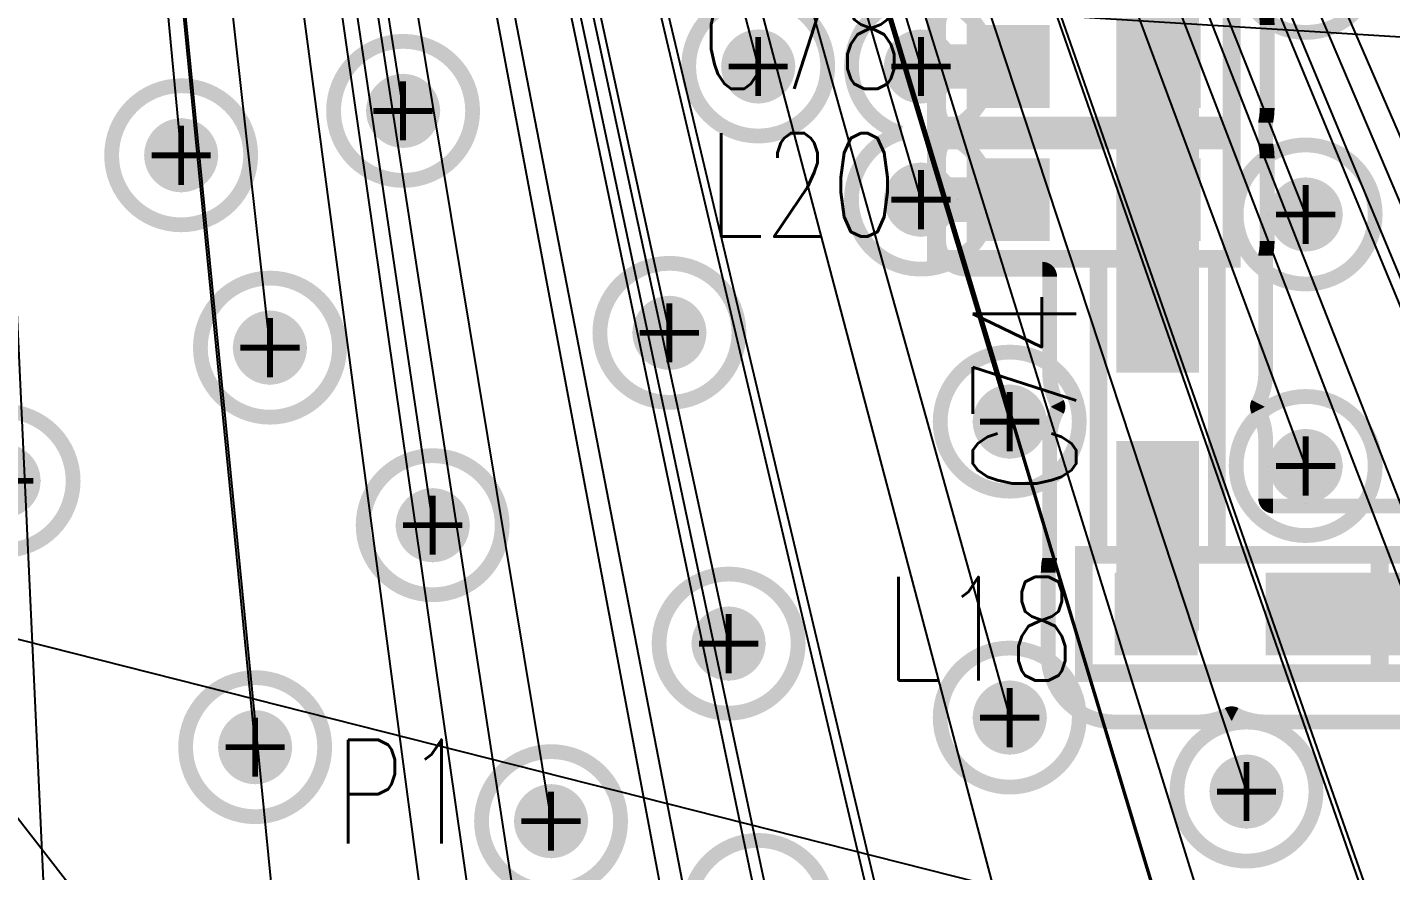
# Model space of a CAD drawing. Extents: x -1.33 to 3.2, y -3.63 to 2.02.
# Drawn here: x 0.343 to 0.8037, y 0.1882 to 0.4732 of the extents above; entities that cross this region are included whole.
import ezdxf
from ezdxf.enums import TextEntityAlignment as Align

# ---------------------------------------------------------------- set-up
doc = ezdxf.new("R2010")
doc.units = 0
for name, pattern in [('SIG_0', [2, 1, 1]), ('SIG_29', [2, 1, 1]), ('SIG_30', [2, 1, 1]), ('SIG_5', [2, 1, 1]), ('SIG_52', [2, 1, 1])]:
    doc.linetypes.add(name, pattern=pattern)
for name, color, linetype in [('DRIL_PLTE_THRU_01', 16, 'CONTINUOUS'), ('DRIL_PLTE_THRU_02', 106, 'CONTINUOUS'), ('DRIL_PLTE_THRU_03', 255, 'CONTINUOUS'), ('DRIL_PLTE_THRU_04', 176, 'CONTINUOUS'), ('DRIL_SYMBOL', 254, 'CONTINUOUS'), ('LINK_00', 254, 'CONTINUOUS'), ('PADS_BOT', 5, 'CONTINUOUS'), ('PADS_INNER', 1, 'CONTINUOUS'), ('PADS_TOP', 1, 'CONTINUOUS'), ('PART_NAME_123', 255, 'CONTINUOUS'), ('PART_TOP_2DLINE_123', 255, 'CONTINUOUS'), ('POUR_VIATHERM_01', 1, 'CONTINUOUS'), ('POUR_VIATHERM_02', 112, 'CONTINUOUS'), ('POUR_VIATHERM_04', 5, 'CONTINUOUS'), ('POUR_VOID_01', 1, 'CONTINUOUS'), ('POUR_VOID_03', 222, 'CONTINUOUS'), ('TRACE_01', 1, 'CONTINUOUS'), ('VIAPTS', 34, 'CONTINUOUS')]:
    doc.layers.add(name, color=color, linetype=linetype)
doc.styles.add('W0$005', font='simplex', dxfattribs={"width": 0.75})

# ---------------------------------------------------------------- blocks, each defined once
blk = doc.blocks.new('POUR_VOID_729')
at = {"layer": 'POUR_VOID_01', "const_width": 0.005}
for points in [[(-16.1295, -17.6615), (-16.1645, -17.6615), (-16.1785, -17.6615, -0.12007), (-16.18885, -17.65898, 0.243655), (-16.19115, -17.65898, -0.12007), (-16.2015, -17.6615), (-16.2295, -17.6615, -0.414214), (-16.252, -17.639), (-16.252, -17.611, -0.050126), (-16.25155, -17.60652, 0.050124), (-16.2515, -17.60603), (-16.2515, -17.5945), (-16.2515, -17.5665, -0.12007), (-16.24898, -17.55615, 0.243655), (-16.24898, -17.55385, -0.12007), (-16.2515, -17.5435), (-16.2515, -17.5295), (-16.2515, -17.511, 0.414214), (-16.254, -17.5085), (-16.2795, -17.5085, -0.414214), (-16.289, -17.499), (-16.289, -17.471, -0.199359), (-16.28621, -17.46427, 0.415223), (-16.28621, -17.46073, -0.199359), (-16.289, -17.454), (-16.289, -17.426, -0.414214), (-16.2795, -17.4165)], [(-16.17845, -17.42152, -0.050126), (-16.178, -17.426), (-16.178, -17.454, -0.050126), (-16.17845, -17.45848, 0.050124), (-16.1785, -17.45897), (-16.1785, -17.46603, 0.050124), (-16.17845, -17.46652, -0.050126), (-16.178, -17.471), (-16.178, -17.499, -0.050126), (-16.17845, -17.50348, 0.050124), (-16.1785, -17.50397), (-16.1785, -17.5155), (-16.1785, -17.5295), (-16.1785, -17.5435, -0.12007), (-16.18102, -17.55385, 0.243655), (-16.18102, -17.55615, -0.12007), (-16.1785, -17.5665), (-16.1785, -17.5805), (-16.1785, -17.586, 0.414214), (-16.176, -17.5885), (-16.1505, -17.5885), (-16.1155, -17.5885)]]:
    blk.add_lwpolyline(points, format="xyb", dxfattribs=at)
blk = doc.blocks.new('POUR_OUTLINE_677')
blk.add_blockref('POUR_VOID_729', (0, 0))
blk = doc.blocks.new('POUR_VIATHERM_797')
at = {"layer": 'POUR_VIATHERM_01'}
for points in [[(-16.515, -17.5225), (-16.515, -17.5225)], [(-16.5275, -17.535), (-16.5275, -17.535)], [(-16.5025, -17.535), (-16.5025, -17.535)], [(-16.515, -17.5475), (-16.515, -17.5475)]]:
    blk.add_lwpolyline(points, dxfattribs=at)
blk = doc.blocks.new('POUR_VIATHERM_873')
at = {"layer": 'POUR_VIATHERM_01'}
for points in [[(-16.545, -17.4575), (-16.545, -17.4575)], [(-16.5575, -17.47), (-16.5575, -17.47)], [(-16.5325, -17.47), (-16.5325, -17.47)], [(-16.545, -17.4825), (-16.545, -17.4825)]]:
    blk.add_lwpolyline(points, dxfattribs=at)
blk = doc.blocks.new('POUR_VIATHERM_876')
at = {"layer": 'POUR_VIATHERM_01'}
for points in [[(-16.35, -17.4275), (-16.35, -17.4275)], [(-16.3625, -17.44), (-16.3625, -17.44)], [(-16.3375, -17.44), (-16.3375, -17.44)], [(-16.35, -17.4525), (-16.35, -17.4525)]]:
    blk.add_lwpolyline(points, dxfattribs=at)
blk = doc.blocks.new('POUR_VIATHERM_1128')
at = {"layer": 'POUR_VIATHERM_01'}
for points in [[(-16.185, -17.6725), (-16.185, -17.6725)], [(-16.1975, -17.685), (-16.1975, -17.685)], [(-16.1725, -17.685), (-16.1725, -17.685)], [(-16.185, -17.6975), (-16.185, -17.6975)]]:
    blk.add_lwpolyline(points, dxfattribs=at)
blk = doc.blocks.new('POUR_VIATHERM_1129')
at = {"layer": 'POUR_VIATHERM_01'}
for points in [[(-16.265, -17.6475), (-16.265, -17.6475)], [(-16.2775, -17.66), (-16.2775, -17.66)], [(-16.2525, -17.66), (-16.2525, -17.66)], [(-16.265, -17.6725), (-16.265, -17.6725)]]:
    blk.add_lwpolyline(points, dxfattribs=at)
blk = doc.blocks.new('POUR_VIATHERM_1133')
at = {"layer": 'POUR_VIATHERM_01'}
for points in [[(-16.36, -17.6225), (-16.36, -17.6225)], [(-16.3725, -17.635), (-16.3725, -17.635)], [(-16.3475, -17.635), (-16.3475, -17.635)], [(-16.36, -17.6475), (-16.36, -17.6475)]]:
    blk.add_lwpolyline(points, dxfattribs=at)
blk = doc.blocks.new('POUR_VIATHERM_1135')
at = {"layer": 'POUR_VIATHERM_01'}
for points in [[(-16.42, -17.6825), (-16.42, -17.6825)], [(-16.4325, -17.695), (-16.4325, -17.695)], [(-16.4075, -17.695), (-16.4075, -17.695)], [(-16.42, -17.7075), (-16.42, -17.7075)]]:
    blk.add_lwpolyline(points, dxfattribs=at)
blk = doc.blocks.new('POUR_VIATHERM_1136')
at = {"layer": 'POUR_VIATHERM_01'}
for points in [[(-16.46, -17.5825), (-16.46, -17.5825)], [(-16.4725, -17.595), (-16.4725, -17.595)], [(-16.4475, -17.595), (-16.4475, -17.595)], [(-16.46, -17.6075), (-16.46, -17.6075)]]:
    blk.add_lwpolyline(points, dxfattribs=at)
blk = doc.blocks.new('POUR_VIATHERM_1137')
at = {"layer": 'POUR_VIATHERM_01'}
for points in [[(-16.52, -17.6575), (-16.52, -17.6575)], [(-16.5325, -17.67), (-16.5325, -17.67)], [(-16.5075, -17.67), (-16.5075, -17.67)], [(-16.52, -17.6825), (-16.52, -17.6825)]]:
    blk.add_lwpolyline(points, dxfattribs=at)
blk = doc.blocks.new('POUR_VIATHERM_1235')
at = {"layer": 'POUR_VIATHERM_01'}
for points in [[(-16.605, -17.5675), (-16.605, -17.5675)], [(-16.6175, -17.58), (-16.6175, -17.58)], [(-16.5925, -17.58), (-16.5925, -17.58)], [(-16.605, -17.5925), (-16.605, -17.5925)]]:
    blk.add_lwpolyline(points, dxfattribs=at)
blk = doc.blocks.new('POUR_VIATHERM_1254')
at = {"layer": 'POUR_VIATHERM_01'}
for points in [[(-16.295, -17.4725), (-16.295, -17.4725)], [(-16.3075, -17.485), (-16.3075, -17.485)], [(-16.295, -17.4975), (-16.295, -17.4975)]]:
    blk.add_lwpolyline(points, dxfattribs=at)
blk = doc.blocks.new('POUR_VIATHERM_1259')
at = {"layer": 'POUR_VIATHERM_01'}
for points in [[(-16.295, -17.4275), (-16.295, -17.4275)], [(-16.3075, -17.44), (-16.3075, -17.44)], [(-16.295, -17.4525), (-16.295, -17.4525)]]:
    blk.add_lwpolyline(points, dxfattribs=at)
blk = doc.blocks.new('POUR_VIATHERM_1280')
at = {"layer": 'POUR_VIATHERM_01'}
for points in [[(-16.165, -17.5625), (-16.165, -17.5625)], [(-16.1775, -17.575), (-16.1775, -17.575)], [(-16.1525, -17.575), (-16.1525, -17.575)], [(-16.165, -17.5875), (-16.165, -17.5875)]]:
    blk.add_lwpolyline(points, dxfattribs=at)
blk = doc.blocks.new('POUR_VIATHERM_1281')
at = {"layer": 'POUR_VIATHERM_01'}
for points in [[(-16.165, -17.4775), (-16.165, -17.4775)], [(-16.1775, -17.49), (-16.1775, -17.49)], [(-16.1525, -17.49), (-16.1525, -17.49)], [(-16.165, -17.5025), (-16.165, -17.5025)]]:
    blk.add_lwpolyline(points, dxfattribs=at)
blk = doc.blocks.new('POUR_VIATHERM_1282')
at = {"layer": 'POUR_VIATHERM_01'}
for points in [[(-16.38, -17.5175), (-16.38, -17.5175)], [(-16.3925, -17.53), (-16.3925, -17.53)], [(-16.3675, -17.53), (-16.3675, -17.53)], [(-16.38, -17.5425), (-16.38, -17.5425)]]:
    blk.add_lwpolyline(points, dxfattribs=at)
blk = doc.blocks.new('POUR_VIATHERM_1283')
at = {"layer": 'POUR_VIATHERM_01'}
for points in [[(-16.265, -17.5475), (-16.265, -17.5475)], [(-16.2775, -17.56), (-16.2775, -17.56)], [(-16.2525, -17.56), (-16.2525, -17.56)], [(-16.265, -17.5725), (-16.265, -17.5725)]]:
    blk.add_lwpolyline(points, dxfattribs=at)
blk = doc.blocks.new('POUR_VIATHERM_1319')
at = {"layer": 'POUR_VIATHERM_01'}
for points in [[(-16.47, -17.4425), (-16.47, -17.4425)], [(-16.4825, -17.455), (-16.4825, -17.455)], [(-16.4575, -17.455), (-16.4575, -17.455)], [(-16.47, -17.4675), (-16.47, -17.4675)]]:
    blk.add_lwpolyline(points, dxfattribs=at)
blk = doc.blocks.new('POUR_HEADER_0')
for name in ['POUR_OUTLINE_677', 'POUR_VIATHERM_876', 'POUR_VIATHERM_1259', 'POUR_VIATHERM_1319', 'POUR_VIATHERM_873', 'POUR_VIATHERM_1254', 'POUR_VIATHERM_1281', 'POUR_VIATHERM_1282', 'POUR_VIATHERM_797', 'POUR_VIATHERM_1283', 'POUR_VIATHERM_1280', 'POUR_VIATHERM_1235', 'POUR_VIATHERM_1136', 'POUR_VIATHERM_1133', 'POUR_VIATHERM_1129', 'POUR_VIATHERM_1137', 'POUR_VIATHERM_1128', 'POUR_VIATHERM_1135']:
    blk.add_blockref(name, (18, 18))
blk = doc.blocks.new('POUR_VIATHERM_126')
at = {"layer": 'POUR_VIATHERM_04'}
for points in [[(-16.515, -17.5225), (-16.515, -17.5225)], [(-16.5275, -17.535), (-16.5275, -17.535)], [(-16.5025, -17.535), (-16.5025, -17.535)], [(-16.515, -17.5475), (-16.515, -17.5475)]]:
    blk.add_lwpolyline(points, dxfattribs=at)
blk = doc.blocks.new('POUR_VIATHERM_188')
at = {"layer": 'POUR_VIATHERM_04'}
for points in [[(-16.545, -17.4575), (-16.545, -17.4575)], [(-16.5575, -17.47), (-16.5575, -17.47)], [(-16.5325, -17.47), (-16.5325, -17.47)], [(-16.545, -17.4825), (-16.545, -17.4825)]]:
    blk.add_lwpolyline(points, dxfattribs=at)
blk = doc.blocks.new('POUR_VIATHERM_191')
at = {"layer": 'POUR_VIATHERM_04'}
for points in [[(-16.35, -17.4275), (-16.35, -17.4275)], [(-16.3625, -17.44), (-16.3625, -17.44)], [(-16.3375, -17.44), (-16.3375, -17.44)], [(-16.35, -17.4525), (-16.35, -17.4525)]]:
    blk.add_lwpolyline(points, dxfattribs=at)
blk = doc.blocks.new('POUR_VIATHERM_416')
at = {"layer": 'POUR_VIATHERM_04'}
for points in [[(-16.185, -17.6725), (-16.185, -17.6725)], [(-16.1975, -17.685), (-16.1975, -17.685)], [(-16.1725, -17.685), (-16.1725, -17.685)], [(-16.185, -17.6975), (-16.185, -17.6975)]]:
    blk.add_lwpolyline(points, dxfattribs=at)
blk = doc.blocks.new('POUR_VIATHERM_417')
at = {"layer": 'POUR_VIATHERM_04'}
for points in [[(-16.265, -17.6475), (-16.265, -17.6475)], [(-16.2775, -17.66), (-16.2775, -17.66)], [(-16.2525, -17.66), (-16.2525, -17.66)], [(-16.265, -17.6725), (-16.265, -17.6725)]]:
    blk.add_lwpolyline(points, dxfattribs=at)
blk = doc.blocks.new('POUR_VIATHERM_421')
at = {"layer": 'POUR_VIATHERM_04'}
for points in [[(-16.36, -17.6225), (-16.36, -17.6225)], [(-16.3725, -17.635), (-16.3725, -17.635)], [(-16.3475, -17.635), (-16.3475, -17.635)], [(-16.36, -17.6475), (-16.36, -17.6475)]]:
    blk.add_lwpolyline(points, dxfattribs=at)
blk = doc.blocks.new('POUR_VIATHERM_423')
at = {"layer": 'POUR_VIATHERM_04'}
for points in [[(-16.42, -17.6825), (-16.42, -17.6825)], [(-16.4325, -17.695), (-16.4325, -17.695)], [(-16.4075, -17.695), (-16.4075, -17.695)], [(-16.42, -17.7075), (-16.42, -17.7075)]]:
    blk.add_lwpolyline(points, dxfattribs=at)
blk = doc.blocks.new('POUR_VIATHERM_424')
at = {"layer": 'POUR_VIATHERM_04'}
for points in [[(-16.46, -17.5825), (-16.46, -17.5825)], [(-16.4725, -17.595), (-16.4725, -17.595)], [(-16.4475, -17.595), (-16.4475, -17.595)], [(-16.46, -17.6075), (-16.46, -17.6075)]]:
    blk.add_lwpolyline(points, dxfattribs=at)
blk = doc.blocks.new('POUR_VIATHERM_425')
at = {"layer": 'POUR_VIATHERM_04'}
for points in [[(-16.52, -17.6575), (-16.52, -17.6575)], [(-16.5325, -17.67), (-16.5325, -17.67)], [(-16.5075, -17.67), (-16.5075, -17.67)], [(-16.52, -17.6825), (-16.52, -17.6825)]]:
    blk.add_lwpolyline(points, dxfattribs=at)
blk = doc.blocks.new('POUR_VIATHERM_523')
at = {"layer": 'POUR_VIATHERM_04'}
for points in [[(-16.605, -17.5675), (-16.605, -17.5675)], [(-16.6175, -17.58), (-16.6175, -17.58)], [(-16.5925, -17.58), (-16.5925, -17.58)], [(-16.605, -17.5925), (-16.605, -17.5925)]]:
    blk.add_lwpolyline(points, dxfattribs=at)
blk = doc.blocks.new('POUR_VIATHERM_541')
at = {"layer": 'POUR_VIATHERM_04'}
for points in [[(-16.295, -17.4725), (-16.295, -17.4725)], [(-16.3075, -17.485), (-16.3075, -17.485)], [(-16.2825, -17.485), (-16.2825, -17.485)], [(-16.295, -17.4975), (-16.295, -17.4975)]]:
    blk.add_lwpolyline(points, dxfattribs=at)
blk = doc.blocks.new('POUR_VIATHERM_546')
at = {"layer": 'POUR_VIATHERM_04'}
for points in [[(-16.295, -17.4275), (-16.295, -17.4275)], [(-16.3075, -17.44), (-16.3075, -17.44)], [(-16.2825, -17.44), (-16.2825, -17.44)], [(-16.295, -17.4525), (-16.295, -17.4525)]]:
    blk.add_lwpolyline(points, dxfattribs=at)
blk = doc.blocks.new('POUR_VIATHERM_567')
at = {"layer": 'POUR_VIATHERM_04'}
for points in [[(-16.165, -17.5625), (-16.165, -17.5625)], [(-16.1775, -17.575), (-16.1775, -17.575)], [(-16.1525, -17.575), (-16.1525, -17.575)], [(-16.165, -17.5875), (-16.165, -17.5875)]]:
    blk.add_lwpolyline(points, dxfattribs=at)
blk = doc.blocks.new('POUR_VIATHERM_568')
at = {"layer": 'POUR_VIATHERM_04'}
for points in [[(-16.165, -17.4775), (-16.165, -17.4775)], [(-16.1775, -17.49), (-16.1775, -17.49)], [(-16.1525, -17.49), (-16.1525, -17.49)], [(-16.165, -17.5025), (-16.165, -17.5025)]]:
    blk.add_lwpolyline(points, dxfattribs=at)
blk = doc.blocks.new('POUR_VIATHERM_569')
at = {"layer": 'POUR_VIATHERM_04'}
for points in [[(-16.38, -17.5175), (-16.38, -17.5175)], [(-16.3925, -17.53), (-16.3925, -17.53)], [(-16.3675, -17.53), (-16.3675, -17.53)], [(-16.38, -17.5425), (-16.38, -17.5425)]]:
    blk.add_lwpolyline(points, dxfattribs=at)
blk = doc.blocks.new('POUR_VIATHERM_570')
at = {"layer": 'POUR_VIATHERM_04'}
for points in [[(-16.265, -17.5475), (-16.265, -17.5475)], [(-16.2775, -17.56), (-16.2775, -17.56)], [(-16.2525, -17.56), (-16.2525, -17.56)], [(-16.265, -17.5725), (-16.265, -17.5725)]]:
    blk.add_lwpolyline(points, dxfattribs=at)
blk = doc.blocks.new('POUR_VIATHERM_606')
at = {"layer": 'POUR_VIATHERM_04'}
for points in [[(-16.47, -17.4425), (-16.47, -17.4425)], [(-16.4825, -17.455), (-16.4825, -17.455)], [(-16.4575, -17.455), (-16.4575, -17.455)], [(-16.47, -17.4675), (-16.47, -17.4675)]]:
    blk.add_lwpolyline(points, dxfattribs=at)
blk = doc.blocks.new('POUR_HEADER_1')
for name in ['POUR_VIATHERM_191', 'POUR_VIATHERM_546', 'POUR_VIATHERM_606', 'POUR_VIATHERM_188', 'POUR_VIATHERM_541', 'POUR_VIATHERM_568', 'POUR_VIATHERM_569', 'POUR_VIATHERM_126', 'POUR_VIATHERM_570', 'POUR_VIATHERM_567', 'POUR_VIATHERM_523', 'POUR_VIATHERM_424', 'POUR_VIATHERM_421', 'POUR_VIATHERM_417', 'POUR_VIATHERM_425', 'POUR_VIATHERM_416', 'POUR_VIATHERM_423']:
    blk.add_blockref(name, (18, 18))
blk = doc.blocks.new('POUR_VIATHERM_2063')
at = {"layer": 'POUR_VIATHERM_02'}
for points in [[(-16.515, -17.5225), (-16.515, -17.5225)], [(-16.5275, -17.535), (-16.5275, -17.535)], [(-16.5025, -17.535), (-16.5025, -17.535)], [(-16.515, -17.5475), (-16.515, -17.5475)]]:
    blk.add_lwpolyline(points, dxfattribs=at)
blk = doc.blocks.new('POUR_VIATHERM_2128')
at = {"layer": 'POUR_VIATHERM_02'}
for points in [[(-16.545, -17.4575), (-16.545, -17.4575)], [(-16.5575, -17.47), (-16.5575, -17.47)], [(-16.5325, -17.47), (-16.5325, -17.47)], [(-16.545, -17.4825), (-16.545, -17.4825)]]:
    blk.add_lwpolyline(points, dxfattribs=at)
blk = doc.blocks.new('POUR_VIATHERM_2131')
at = {"layer": 'POUR_VIATHERM_02'}
for points in [[(-16.35, -17.4275), (-16.35, -17.4275)], [(-16.3625, -17.44), (-16.3625, -17.44)], [(-16.3375, -17.44), (-16.3375, -17.44)], [(-16.35, -17.4525), (-16.35, -17.4525)]]:
    blk.add_lwpolyline(points, dxfattribs=at)
blk = doc.blocks.new('POUR_VIATHERM_2355')
at = {"layer": 'POUR_VIATHERM_02'}
for points in [[(-16.185, -17.6725), (-16.185, -17.6725)], [(-16.1975, -17.685), (-16.1975, -17.685)], [(-16.1725, -17.685), (-16.1725, -17.685)], [(-16.185, -17.6975), (-16.185, -17.6975)]]:
    blk.add_lwpolyline(points, dxfattribs=at)
blk = doc.blocks.new('POUR_VIATHERM_2356')
at = {"layer": 'POUR_VIATHERM_02'}
for points in [[(-16.265, -17.6475), (-16.265, -17.6475)], [(-16.2775, -17.66), (-16.2775, -17.66)], [(-16.2525, -17.66), (-16.2525, -17.66)], [(-16.265, -17.6725), (-16.265, -17.6725)]]:
    blk.add_lwpolyline(points, dxfattribs=at)
blk = doc.blocks.new('POUR_VIATHERM_2360')
at = {"layer": 'POUR_VIATHERM_02'}
for points in [[(-16.36, -17.6225), (-16.36, -17.6225)], [(-16.3725, -17.635), (-16.3725, -17.635)], [(-16.3475, -17.635), (-16.3475, -17.635)], [(-16.36, -17.6475), (-16.36, -17.6475)]]:
    blk.add_lwpolyline(points, dxfattribs=at)
blk = doc.blocks.new('POUR_VIATHERM_2362')
at = {"layer": 'POUR_VIATHERM_02'}
for points in [[(-16.42, -17.6825), (-16.42, -17.6825)], [(-16.4325, -17.695), (-16.4325, -17.695)], [(-16.4075, -17.695), (-16.4075, -17.695)], [(-16.42, -17.7075), (-16.42, -17.7075)]]:
    blk.add_lwpolyline(points, dxfattribs=at)
blk = doc.blocks.new('POUR_VIATHERM_2363')
at = {"layer": 'POUR_VIATHERM_02'}
for points in [[(-16.46, -17.5825), (-16.46, -17.5825)], [(-16.4725, -17.595), (-16.4725, -17.595)], [(-16.4475, -17.595), (-16.4475, -17.595)], [(-16.46, -17.6075), (-16.46, -17.6075)]]:
    blk.add_lwpolyline(points, dxfattribs=at)
blk = doc.blocks.new('POUR_VIATHERM_2364')
at = {"layer": 'POUR_VIATHERM_02'}
for points in [[(-16.52, -17.6575), (-16.52, -17.6575)], [(-16.5325, -17.67), (-16.5325, -17.67)], [(-16.5075, -17.67), (-16.5075, -17.67)], [(-16.52, -17.6825), (-16.52, -17.6825)]]:
    blk.add_lwpolyline(points, dxfattribs=at)
blk = doc.blocks.new('POUR_VIATHERM_2462')
at = {"layer": 'POUR_VIATHERM_02'}
for points in [[(-16.605, -17.5675), (-16.605, -17.5675)], [(-16.6175, -17.58), (-16.6175, -17.58)], [(-16.5925, -17.58), (-16.5925, -17.58)], [(-16.605, -17.5925), (-16.605, -17.5925)]]:
    blk.add_lwpolyline(points, dxfattribs=at)
blk = doc.blocks.new('POUR_VIATHERM_2480')
at = {"layer": 'POUR_VIATHERM_02'}
for points in [[(-16.295, -17.4725), (-16.295, -17.4725)], [(-16.3075, -17.485), (-16.3075, -17.485)], [(-16.2825, -17.485), (-16.2825, -17.485)], [(-16.295, -17.4975), (-16.295, -17.4975)]]:
    blk.add_lwpolyline(points, dxfattribs=at)
blk = doc.blocks.new('POUR_VIATHERM_2485')
at = {"layer": 'POUR_VIATHERM_02'}
for points in [[(-16.295, -17.4275), (-16.295, -17.4275)], [(-16.3075, -17.44), (-16.3075, -17.44)], [(-16.2825, -17.44), (-16.2825, -17.44)], [(-16.295, -17.4525), (-16.295, -17.4525)]]:
    blk.add_lwpolyline(points, dxfattribs=at)
blk = doc.blocks.new('POUR_VIATHERM_2506')
at = {"layer": 'POUR_VIATHERM_02'}
for points in [[(-16.165, -17.5625), (-16.165, -17.5625)], [(-16.1775, -17.575), (-16.1775, -17.575)], [(-16.1525, -17.575), (-16.1525, -17.575)], [(-16.165, -17.5875), (-16.165, -17.5875)]]:
    blk.add_lwpolyline(points, dxfattribs=at)
blk = doc.blocks.new('POUR_VIATHERM_2507')
at = {"layer": 'POUR_VIATHERM_02'}
for points in [[(-16.165, -17.4775), (-16.165, -17.4775)], [(-16.1775, -17.49), (-16.1775, -17.49)], [(-16.1525, -17.49), (-16.1525, -17.49)], [(-16.165, -17.5025), (-16.165, -17.5025)]]:
    blk.add_lwpolyline(points, dxfattribs=at)
blk = doc.blocks.new('POUR_VIATHERM_2508')
at = {"layer": 'POUR_VIATHERM_02'}
for points in [[(-16.38, -17.5175), (-16.38, -17.5175)], [(-16.3925, -17.53), (-16.3925, -17.53)], [(-16.3675, -17.53), (-16.3675, -17.53)], [(-16.38, -17.5425), (-16.38, -17.5425)]]:
    blk.add_lwpolyline(points, dxfattribs=at)
blk = doc.blocks.new('POUR_VIATHERM_2509')
at = {"layer": 'POUR_VIATHERM_02'}
for points in [[(-16.265, -17.5475), (-16.265, -17.5475)], [(-16.2775, -17.56), (-16.2775, -17.56)], [(-16.2525, -17.56), (-16.2525, -17.56)], [(-16.265, -17.5725), (-16.265, -17.5725)]]:
    blk.add_lwpolyline(points, dxfattribs=at)
blk = doc.blocks.new('POUR_VIATHERM_2545')
at = {"layer": 'POUR_VIATHERM_02'}
for points in [[(-16.47, -17.4425), (-16.47, -17.4425)], [(-16.4825, -17.455), (-16.4825, -17.455)], [(-16.4575, -17.455), (-16.4575, -17.455)], [(-16.47, -17.4675), (-16.47, -17.4675)]]:
    blk.add_lwpolyline(points, dxfattribs=at)
blk = doc.blocks.new('POUR_HEADER_2')
for name in ['POUR_VIATHERM_2131', 'POUR_VIATHERM_2485', 'POUR_VIATHERM_2545', 'POUR_VIATHERM_2128', 'POUR_VIATHERM_2480', 'POUR_VIATHERM_2507', 'POUR_VIATHERM_2508', 'POUR_VIATHERM_2063', 'POUR_VIATHERM_2509', 'POUR_VIATHERM_2506', 'POUR_VIATHERM_2462', 'POUR_VIATHERM_2363', 'POUR_VIATHERM_2360', 'POUR_VIATHERM_2356', 'POUR_VIATHERM_2364', 'POUR_VIATHERM_2355', 'POUR_VIATHERM_2362']:
    blk.add_blockref(name, (18, 18))
blk = doc.blocks.new('POUR_VOID_1617')
at = {"layer": 'POUR_VOID_03', "const_width": 0.005}
blk.add_lwpolyline([(-16.6285, -17.58, 1), (-16.5815, -17.58, 1)], format="xyb", close=True, dxfattribs=at)
blk = doc.blocks.new('POUR_VOID_1590')
at = {"layer": 'POUR_VOID_03', "const_width": 0.005}
blk.add_lwpolyline([(-16.5685, -17.47, 1), (-16.5215, -17.47, 1)], format="xyb", close=True, dxfattribs=at)
blk = doc.blocks.new('POUR_VOID_1570')
at = {"layer": 'POUR_VOID_03', "const_width": 0.005}
blk.add_lwpolyline([(-16.4935, -17.455, 1), (-16.4465, -17.455, 1)], format="xyb", close=True, dxfattribs=at)
blk = doc.blocks.new('POUR_VOID_1569')
at = {"layer": 'POUR_VOID_03', "const_width": 0.005}
blk.add_lwpolyline([(-16.5385, -17.535, 1), (-16.4915, -17.535, 1)], format="xyb", close=True, dxfattribs=at)
blk = doc.blocks.new('POUR_VOID_1568')
at = {"layer": 'POUR_VOID_03', "const_width": 0.005}
blk.add_lwpolyline([(-16.5435, -17.67, 1), (-16.4965, -17.67, 1)], format="xyb", close=True, dxfattribs=at)
blk = doc.blocks.new('POUR_VOID_1565')
at = {"layer": 'POUR_VOID_03', "const_width": 0.005}
blk.add_lwpolyline([(-16.4835, -17.595, 1), (-16.4365, -17.595, 1)], format="xyb", close=True, dxfattribs=at)
blk = doc.blocks.new('POUR_VOID_1557')
at = {"layer": 'POUR_VOID_03', "const_width": 0.005}
blk.add_lwpolyline([(-16.3735, -17.44, 1), (-16.3265, -17.44, 1)], format="xyb", close=True, dxfattribs=at)
blk = doc.blocks.new('POUR_VOID_1556')
at = {"layer": 'POUR_VOID_03', "const_width": 0.005}
blk.add_lwpolyline([(-16.4035, -17.53, 1), (-16.3565, -17.53, 1)], format="xyb", close=True, dxfattribs=at)
blk = doc.blocks.new('POUR_VOID_1555')
at = {"layer": 'POUR_VOID_03', "const_width": 0.005}
blk.add_lwpolyline([(-16.4435, -17.695, 1), (-16.3965, -17.695, 1)], format="xyb", close=True, dxfattribs=at)
blk = doc.blocks.new('POUR_VOID_1552')
at = {"layer": 'POUR_VOID_03', "const_width": 0.005}
blk.add_lwpolyline([(-16.3835, -17.635, 1), (-16.3365, -17.635, 1)], format="xyb", close=True, dxfattribs=at)
blk = doc.blocks.new('POUR_VOID_1551')
at = {"layer": 'POUR_VOID_03', "const_width": 0.005}
blk.add_lwpolyline([(-16.3735, -17.725, 1), (-16.3265, -17.725, 1)], format="xyb", close=True, dxfattribs=at)
blk = doc.blocks.new('POUR_VOID_1548')
at = {"layer": 'POUR_VOID_03', "const_width": 0.005}
blk.add_lwpolyline([(-16.30178, -17.4625, -6.781646), (-16.28822, -17.4625, -6.781646)], format="xyb", close=True, dxfattribs=at)
blk = doc.blocks.new('POUR_VOID_1547')
at = {"layer": 'POUR_VOID_03', "const_width": 0.005}
blk.add_lwpolyline([(-16.2885, -17.56, 1), (-16.2415, -17.56, 1)], format="xyb", close=True, dxfattribs=at)
blk = doc.blocks.new('POUR_VOID_1546')
at = {"layer": 'POUR_VOID_03', "const_width": 0.005}
blk.add_lwpolyline([(-16.2885, -17.66, 1), (-16.2415, -17.66, 1)], format="xyb", close=True, dxfattribs=at)
blk = doc.blocks.new('POUR_VOID_1508')
at = {"layer": 'POUR_VOID_03', "const_width": 0.005}
blk.add_lwpolyline([(-16.1885, -17.405, 1), (-16.1415, -17.405, 1)], format="xyb", close=True, dxfattribs=at)
blk = doc.blocks.new('POUR_VOID_1507')
at = {"layer": 'POUR_VOID_03', "const_width": 0.005}
blk.add_lwpolyline([(-16.1885, -17.49, 1), (-16.1415, -17.49, 1)], format="xyb", close=True, dxfattribs=at)
blk = doc.blocks.new('POUR_VOID_1506')
at = {"layer": 'POUR_VOID_03', "const_width": 0.005}
blk.add_lwpolyline([(-16.1885, -17.575, 1), (-16.1415, -17.575, 1)], format="xyb", close=True, dxfattribs=at)
blk = doc.blocks.new('POUR_VOID_1505')
at = {"layer": 'POUR_VOID_03', "const_width": 0.005}
blk.add_lwpolyline([(-16.2085, -17.685, 1), (-16.1615, -17.685, 1)], format="xyb", close=True, dxfattribs=at)
blk = doc.blocks.new('POUR_OUTLINE_1392')
for name in ['POUR_VOID_1508', 'POUR_VOID_1557', 'POUR_VOID_1548', 'POUR_VOID_1570', 'POUR_VOID_1590', 'POUR_VOID_1507', 'POUR_VOID_1556', 'POUR_VOID_1569', 'POUR_VOID_1547', 'POUR_VOID_1506', 'POUR_VOID_1617', 'POUR_VOID_1565', 'POUR_VOID_1552', 'POUR_VOID_1546', 'POUR_VOID_1568', 'POUR_VOID_1505', 'POUR_VOID_1555', 'POUR_VOID_1551']:
    blk.add_blockref(name, (0, 0))
blk = doc.blocks.new('POUR_HEADER_3')
blk.add_blockref('POUR_OUTLINE_1392', (18, 15.915))
blk = doc.blocks.new('SMOOTH_0$006')
at = {"const_width": 0.003}
blk.add_lwpolyline([(-0.0015, 0, 1), (0.0015, 0, 1)], format="xyb", close=True, dxfattribs=at)
blk = doc.blocks.new('PART_BODY_TOP_24')
at = {"layer": 'PART_TOP_2DLINE_123', "const_width": 0.006}
blk.add_lwpolyline([(-0.05, -0.02), (0.05, -0.02), (0.05, 0.02), (-0.05, 0.02)], close=True, dxfattribs=at)
at = {"layer": 'PART_TOP_2DLINE_123'}
for p in [(-0.05, 0.02), (0.05, 0.02), (-0.05, -0.02), (0.05, -0.02)]:
    blk.add_blockref('SMOOTH_0$006', p, dxfattribs=at)
blk = doc.blocks.new('DRIL_HOLE_0')
blk.add_lwpolyline([(0, 0, 1), (0, 0, 1)], format="xyb", close=True)
blk = doc.blocks.new('PAD_10')
blk.add_lwpolyline([(0, 0, 1), (0, 0, 1)], format="xyb", close=True)
blk = doc.blocks.new('PAD_12')
at = {"const_width": 0.028}
blk.add_lwpolyline([(-0.014, 0), (0.014, 0)], dxfattribs=at)
blk = doc.blocks.new('STK_TOP_8')
at = {"layer": 'DRIL_PLTE_THRU_01'}
blk.add_blockref('DRIL_HOLE_0', (0, 0), dxfattribs=at)
at = {"layer": 'DRIL_PLTE_THRU_02'}
blk.add_blockref('DRIL_HOLE_0', (0, 0), dxfattribs=at)
at = {"layer": 'DRIL_PLTE_THRU_03'}
blk.add_blockref('DRIL_HOLE_0', (0, 0), dxfattribs=at)
at = {"layer": 'DRIL_PLTE_THRU_04'}
blk.add_blockref('DRIL_HOLE_0', (0, 0), dxfattribs=at)
at = {"layer": 'PADS_BOT'}
blk.add_blockref('PAD_10', (0, 0), dxfattribs=at)
at = {"layer": 'PADS_INNER'}
blk.add_blockref('PAD_10', (0, 0), dxfattribs=at)
at = {"layer": 'PADS_TOP'}
blk.add_blockref('PAD_12', (0, 0), dxfattribs=at)
blk = doc.blocks.new('SYM_TOP_6')
for name, p in [('PART_BODY_TOP_24', (0, 0)), ('STK_TOP_8', (-0.0255, 0)), ('STK_TOP_8', (0.0255, 0))]:
    blk.add_blockref(name, p)
blk = doc.blocks.new('PART_TOP_32')
blk.add_blockref('SYM_TOP_6', (0, 0))
at = {"layer": 'PART_NAME_123', "style": 'W0$005', "width": 0.75}
blk.add_text('C33', height=0.035, rotation=-180, dxfattribs=at).set_placement((0, -0.05), align=Align.MIDDLE_CENTER)
blk = doc.blocks.new('PART_TOP_77')
blk.add_blockref('SYM_TOP_6', (0, 0))
at = {"layer": 'PART_NAME_123', "style": 'W0$005', "width": 0.75}
blk.add_text('C74', height=0.035, dxfattribs=at).set_placement((0.005, 0.045), align=Align.MIDDLE_CENTER)
blk = doc.blocks.new('PART_TOP_81')
blk.add_blockref('SYM_TOP_6', (0, 0))
at = {"layer": 'PART_NAME_123', "style": 'W0$005', "width": 0.75}
blk.add_text('C78', height=0.035, rotation=-180, dxfattribs=at).set_placement((0.095, -0.01), align=Align.MIDDLE_CENTER)
blk = doc.blocks.new('PART_TOP_98')
blk.add_blockref('SYM_TOP_6', (0, 0))
at = {"layer": 'PART_NAME_123', "style": 'W0$005', "width": 0.75}
blk.add_text('L18', height=0.035, dxfattribs=at).set_placement((-0.085, -0.005), align=Align.MIDDLE_CENTER)
blk = doc.blocks.new('PART_TOP_101')
blk.add_blockref('SYM_TOP_6', (0, 0))
at = {"layer": 'PART_NAME_123', "style": 'W0$005', "width": 0.75}
blk.add_text('L20', height=0.035, rotation=-180, dxfattribs=at).set_placement((0.095, -0.005), align=Align.MIDDLE_CENTER)
blk = doc.blocks.new('SMOOTH_0$01')
at = {"const_width": 0.005}
blk.add_lwpolyline([(-0.0025, 0, 1), (0.0025, 0, 1)], format="xyb", close=True, dxfattribs=at)
blk = doc.blocks.new('PART_BODY_TOP_33')
at = {"layer": 'PART_TOP_2DLINE_123', "const_width": 0.01}
blk.add_lwpolyline([(-0.05, 0.15), (0.05, 0.15), (0.05, -0.05), (-0.025, -0.05), (-0.05, -0.025)], close=True, dxfattribs=at)
at = {"layer": 'PART_TOP_2DLINE_123'}
for p in [(-0.05, 0.15), (0.05, 0.15), (-0.05, -0.025), (-0.025, -0.05), (0.05, -0.05)]:
    blk.add_blockref('SMOOTH_0$01', p, dxfattribs=at)
blk = doc.blocks.new('DRIL_SYMBOL_0$038')
at = {"layer": 'DRIL_SYMBOL', "const_width": 0.002}
for points in [[(0, -0.01), (0, 0.01)], [(-0.01, 0), (0.01, 0)]]:
    blk.add_lwpolyline(points, dxfattribs=at)
blk = doc.blocks.new('DRIL_HOLE_0$038')
at = {"const_width": 0.019}
blk.add_lwpolyline([(-0.0095, 0, 1), (0.0095, 0, 1)], format="xyb", close=True, dxfattribs=at)
blk.add_blockref('DRIL_SYMBOL_0$038', (0, 0))
blk = doc.blocks.new('PAD_1')
at = {"const_width": 0.029}
blk.add_lwpolyline([(0, -0.0145, 1), (0, 0.0145, 1)], format="xyb", close=True, dxfattribs=at)
blk = doc.blocks.new('PAD_4')
at = {"const_width": 0.058}
blk.add_lwpolyline([(-0.029, 0), (0.029, 0)], dxfattribs=at)
blk = doc.blocks.new('STK_TOP_5')
at = {"layer": 'DRIL_PLTE_THRU_01'}
blk.add_blockref('DRIL_HOLE_0$038', (0, 0), dxfattribs=at)
at = {"layer": 'DRIL_PLTE_THRU_02'}
blk.add_blockref('DRIL_HOLE_0$038', (0, 0), dxfattribs=at)
at = {"layer": 'DRIL_PLTE_THRU_03'}
blk.add_blockref('DRIL_HOLE_0$038', (0, 0), dxfattribs=at)
at = {"layer": 'DRIL_PLTE_THRU_04'}
blk.add_blockref('DRIL_HOLE_0$038', (0, 0), dxfattribs=at)
at = {"layer": 'PADS_BOT'}
blk.add_blockref('PAD_4', (0, 0), dxfattribs=at)
at = {"layer": 'PADS_INNER'}
blk.add_blockref('PAD_1', (0, 0), dxfattribs=at)
at = {"layer": 'PADS_TOP'}
blk.add_blockref('PAD_4', (0, 0), dxfattribs=at)
blk = doc.blocks.new('STK_TOP_4')
at = {"layer": 'DRIL_PLTE_THRU_01'}
blk.add_blockref('DRIL_HOLE_0$038', (0, 0), dxfattribs=at)
at = {"layer": 'DRIL_PLTE_THRU_02'}
blk.add_blockref('DRIL_HOLE_0$038', (0, 0), dxfattribs=at)
at = {"layer": 'DRIL_PLTE_THRU_03'}
blk.add_blockref('DRIL_HOLE_0$038', (0, 0), dxfattribs=at)
at = {"layer": 'DRIL_PLTE_THRU_04'}
blk.add_blockref('DRIL_HOLE_0$038', (0, 0), dxfattribs=at)
at = {"layer": 'PADS_BOT'}
blk.add_blockref('PAD_1', (0, 0), dxfattribs=at)
at = {"layer": 'PADS_INNER'}
blk.add_blockref('PAD_1', (0, 0), dxfattribs=at)
at = {"layer": 'PADS_TOP'}
blk.add_blockref('PAD_1', (0, 0), dxfattribs=at)
blk = doc.blocks.new('SYM_TOP_15')
for name, p in [('PART_BODY_TOP_33', (0, 0)), ('STK_TOP_4', (0, 0.1)), ('STK_TOP_5', (0, 0))]:
    blk.add_blockref(name, p)
blk = doc.blocks.new('PART_TOP_136')
blk.add_blockref('SYM_TOP_15', (0, 0))
at = {"layer": 'PART_NAME_123', "style": 'W0$005', "width": 0.75}
blk.add_text('P1', height=0.035, rotation=-270, dxfattribs=at).set_placement((-0.09, 0.07), align=Align.MIDDLE_CENTER)
blk = doc.blocks.new('SMOOTH_0$015')
at = {"const_width": 0.0075}
blk.add_lwpolyline([(-0.00375, 0, 1), (0.00375, 0, 1)], format="xyb", close=True, dxfattribs=at)
blk = doc.blocks.new('SMOOTH_0$028')
at = {"const_width": 0.014}
blk.add_lwpolyline([(-0.007, 0, 1), (0.007, 0, 1)], format="xyb", close=True, dxfattribs=at)
blk = doc.blocks.new('DRIL_SYMBOL_0$012')
at = {"layer": 'DRIL_SYMBOL', "const_width": 0.002}
for points in [[(0, -0.01), (0, 0.01)], [(-0.01, 0), (0.01, 0)]]:
    blk.add_lwpolyline(points, dxfattribs=at)
blk = doc.blocks.new('DRIL_HOLE_0$012')
at = {"const_width": 0.006}
blk.add_lwpolyline([(-0.003, 0, 1), (0.003, 0, 1)], format="xyb", close=True, dxfattribs=at)
blk.add_blockref('DRIL_SYMBOL_0$012', (0, 0))
blk = doc.blocks.new('PAD_66')
at = {"const_width": 0.0125}
blk.add_lwpolyline([(0, -0.00625, 1), (0, 0.00625, 1)], format="xyb", close=True, dxfattribs=at)
blk = doc.blocks.new('STK_TOP_3')
at = {"layer": 'DRIL_PLTE_THRU_01'}
blk.add_blockref('DRIL_HOLE_0$012', (0, 0), dxfattribs=at)
at = {"layer": 'DRIL_PLTE_THRU_02'}
blk.add_blockref('DRIL_HOLE_0$012', (0, 0), dxfattribs=at)
at = {"layer": 'DRIL_PLTE_THRU_03'}
blk.add_blockref('DRIL_HOLE_0$012', (0, 0), dxfattribs=at)
at = {"layer": 'DRIL_PLTE_THRU_04'}
blk.add_blockref('DRIL_HOLE_0$012', (0, 0), dxfattribs=at)
at = {"layer": 'PADS_BOT'}
blk.add_blockref('PAD_66', (0, 0), dxfattribs=at)
at = {"layer": 'PADS_INNER'}
blk.add_blockref('PAD_66', (0, 0), dxfattribs=at)
at = {"layer": 'PADS_TOP'}
blk.add_blockref('PAD_66', (0, 0), dxfattribs=at)
blk = doc.blocks.new('SYM_TOP_1')
blk.add_blockref('STK_TOP_3', (0, 0))

msp = doc.modelspace()

# ---------------------------------------------------------------- linework, layer by layer
at = {"layer": 'LINK_00', "linetype": 'SIG_0'}
for p, q in [((0.5, 0), (-0.955, 1.87)), ((0.5, 0), (0.28, 1.655)), ((0.28, 1.655), (0.425, 0.365)), ((0.28, 1.655), (0.395, 0.43)), ((0.28, 1.655), (0.59, 0.46)), ((0.28, 1.655), (0.36, -0.065)), ((0.28, 1.655), (0.45, -0.065)), ((0.28, 1.655), (0.545, -0.065)), ((0.28, 1.655), (0.645, -0.065)), ((0.28, 1.655), (0.955, -0.065)), ((0.28, 1.655), (0.88, -0.065)), ((0.28, 1.655), (0.815, -0.065)), ((0.28, 1.655), (0.735, -0.065)), ((0.28, 1.655), (0.84, 0.055)), ((0.28, 1.655), (0.775, 0.01)), ((0.28, 1.655), (0.75, 0.095)), ((0.28, 1.655), (0.755, 0.215)), ((0.28, 1.655), (0.675, 0.24)), ((0.28, 1.655), (0.58, 0.06)), ((0.28, 1.655), (0.66, 0.055)), ((0.28, 1.655), (0.64, 0.125)), ((0.28, 1.655), (0.58, 0.265)), ((0.28, 1.655), (0.59, 0.175)), ((0.28, 1.655), (0.52, 0.205)), ((0.28, 1.655), (0.48, 0.305)), ((0.28, 1.655), (0.42, 0.23)), ((0.28, 1.655), (0.955, 0.065)), ((0.28, 1.655), (0.92, 0.105)), ((0.28, 1.655), (0.5, 0.125)), ((0.28, 1.655), (0.645, 0.415)), ((0.28, 1.655), (0.645, 0.46)), ((0.28, 1.655), (0.775, 0.325)), ((0.28, 1.655), (0.775, 0.41)), ((0.28, 1.655), (0.56, 0.37)), ((0.28, 1.655), (0.675, 0.34)), ((0.28, 1.655), (0.855, 0.325)), ((0.28, 1.655), (0.47, 0.445)), ((0.28, 1.655), (0.6, 0)), ((0.28, 1.655), (0.875, 0.225)), ((0.28, 1.655), (0.83, 0.225))]:
    msp.add_line(p, q, dxfattribs=at)
at = {"layer": 'LINK_00', "linetype": 'SIG_52'}
for p, q in [((-0.88, 0.575), (1.21, 0.445)), ((0.8, 0.15), (-0.88, 0.575))]:
    msp.add_line(p, q, dxfattribs=at)
at = {"layer": 'TRACE_01', "linetype": 'SIG_30', "const_width": 0.028}
for points in [[(0.725, 0.3705), (0.725, 0.5045)], [(0.725, 0.3705), (0.725, 0.46), (0.7255, 0.46)], [(0.725, 0.3705), (0.725, 0.415), (0.7255, 0.415)]]:
    msp.add_lwpolyline(points, dxfattribs=at)
at = {"layer": 'TRACE_01', "linetype": 'SIG_0', "const_width": 0.015}
for points in [[(0.645, 0.46), (0.6745, 0.46)], [(0.645, 0.415), (0.6745, 0.415)]]:
    msp.add_lwpolyline(points, dxfattribs=at)
at = {"layer": 'TRACE_01', "linetype": 'SIG_29', "const_width": 0.028}
msp.add_lwpolyline([(0.7245, 0.275), (0.725, 0.2755), (0.725, 0.3195)], dxfattribs=at)
at = {"layer": 'TRACE_01', "linetype": 'SIG_5', "const_width": 0.028}
msp.add_lwpolyline([(0.8245, 0.275), (0.7755, 0.275)], dxfattribs=at)

# ---------------------------------------------------------------- block references
at = {"linetype": 'SIG_0'}
for name in ['POUR_HEADER_0', 'POUR_HEADER_1', 'POUR_HEADER_2']:
    msp.add_blockref(name, (-1.06, -0.1), dxfattribs=at)
at = {"linetype": 'SIG_52'}
msp.add_blockref('POUR_HEADER_3', (-1.06, 1.985), dxfattribs=at)
for name, p, rotation in [('PART_TOP_81', (0.7, 0.46), 180), ('PART_TOP_101', (0.7, 0.415), 180), ('PART_TOP_77', (0.725, 0.345), 90), ('PART_TOP_32', (0.85, 0.275), 180), ('PART_TOP_136', (0.4, 0.125), 270)]:
    msp.add_blockref(name, p, dxfattribs=dict(rotation=rotation))
msp.add_blockref('PART_TOP_98', (0.75, 0.275))
at = {"layer": 'TRACE_01'}
for name, p in [('SMOOTH_0$028', (0.725, 0.46)), ('SMOOTH_0$028', (0.7255, 0.46)), ('SMOOTH_0$015', (0.645, 0.46)), ('SMOOTH_0$015', (0.6745, 0.46)), ('SMOOTH_0$028', (0.725, 0.415)), ('SMOOTH_0$028', (0.7255, 0.415)), ('SMOOTH_0$015', (0.645, 0.415)), ('SMOOTH_0$015', (0.6745, 0.415)), ('SMOOTH_0$028', (0.725, 0.3705)), ('SMOOTH_0$028', (0.725, 0.3705)), ('SMOOTH_0$028', (0.725, 0.3705)), ('SMOOTH_0$028', (0.725, 0.3195)), ('SMOOTH_0$028', (0.7245, 0.275)), ('SMOOTH_0$028', (0.725, 0.2755)), ('SMOOTH_0$028', (0.7755, 0.275))]:
    msp.add_blockref(name, p, dxfattribs=at)
at = {"layer": 'VIAPTS', "linetype": 'SIG_0'}
for p in [(0.59, 0.46), (0.645, 0.46), (0.47, 0.445), (0.395, 0.43), (0.645, 0.415), (0.775, 0.41), (0.56, 0.37), (0.425, 0.365), (0.675, 0.34), (0.775, 0.325), (0.335, 0.32), (0.48, 0.305), (0.58, 0.265), (0.675, 0.24), (0.42, 0.23), (0.755, 0.215), (0.52, 0.205)]:
    msp.add_blockref('SYM_TOP_1', p, dxfattribs=at)

doc.saveas('drawing.dxf')
